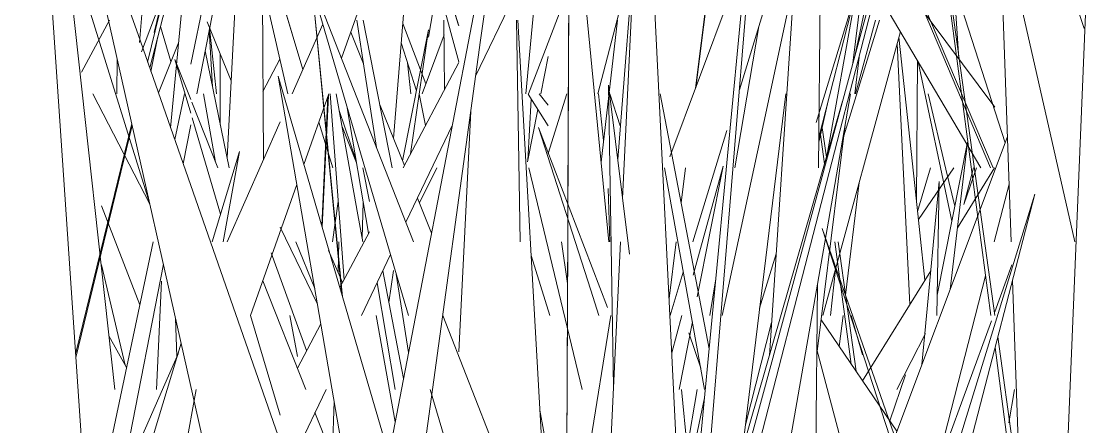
# Model space of a CAD drawing. Header units: millimetres. Extents: x -9575 to 27274, y -4387 to 11354.
# Drawn here: x -6974.46 to -6934.29, y 3070.68 to 3085.8 of the extents above; entities that cross this region are included whole.
import ezdxf

# ---------------------------------------------------------------- set-up
doc = ezdxf.new("R2010")
doc.units = ezdxf.units.MM
doc.layers.add('G-IMPT', color=8, linetype='Continuous', lineweight=9)

# ---------------------------------------------------------------- blocks, each defined once
blk = doc.blocks.new('Grass Array - 25_dwg-V48-North')
at = {"layer": 'G-IMPT'}
for p, q in [((-6967.912, 3083.1), (-6962.414, 3111.281)), ((-6935.1, 3077.582), (-6941.789, 3106.995)), ((-6949.269, 3083.329), (-6946.554, 3104.763)), ((-6944.435, 3104.555), (-6946.516, 3073.331)), ((-6957.49, 3083.758), (-6949.014, 3101.493)), ((-6964.755, 3100.208), (-6968.137, 3084.213)), ((-6949.401, 3066.851), (-6946.337, 3099.068)), ((-6971.966, 3066.547), (-6974.134, 3098.359)), ((-6938.091, 3074.823), (-6941.341, 3098.337)), ((-6949.579, 3061.463), (-6939.684, 3097.941)), ((-6938.384, 3096.614), (-6934.753, 3085.54)), ((-6934.292, 3096.321), (-6936.029, 3053.655)), ((-6948.919, 3048), (-6951.227, 3095.105)), ((-6947.815, 3094.812), (-6949.272, 3083.32)), ((-6965.507, 3094.136), (-6965.421, 3080.648)), ((-6944.677, 3080.341), (-6944.537, 3094.364)), ((-6944.107, 3094.136), (-6938.254, 3080.341)), ((-6938.148, 3080.341), (-6944.054, 3094.136)), ((-6941.697, 3093.696), (-6937.71, 3081.27)), ((-6963.847, 3053.179), (-6972.865, 3093.226)), ((-6970.103, 3085.316), (-6972.865, 3093.226)), ((-6960.736, 3069.629), (-6956.198, 3093.117)), ((-6957.303, 3085.11), (-6956.198, 3093.117)), ((-6973.113, 3091.61), (-6970.973, 3072.065)), ((-6966.779, 3080.712), (-6966.218, 3091.377)), ((-6958.121, 3084.293), (-6960.038, 3091.377)), ((-6959.926, 3091.377), (-6958.139, 3085.701)), ((-6958.121, 3085.644), (-6959.926, 3091.377)), ((-6953.848, 3091.377), (-6952.516, 3077.582)), ((-6954.106, 3063.788), (-6953.993, 3091.076)), ((-6953.993, 3091.076), (-6954.019, 3084.826)), ((-6960.559, 3081.436), (-6959.818, 3090.564)), ((-6945.362, 3090.644), (-6947.637, 3083.248)), ((-6938.609, 3080.341), (-6944.462, 3090.228)), ((-6944.374, 3080.777), (-6942.64, 3090.405)), ((-6943.4, 3084.243), (-6942.64, 3090.405)), ((-6962.461, 3075.527), (-6963.881, 3089.934)), ((-6963.15, 3082.422), (-6963.881, 3089.934)), ((-6960.552, 3089.928), (-6962.501, 3084.428)), ((-6947.1, 3089.783), (-6949.009, 3066.547)), ((-6937.482, 3077.582), (-6937.917, 3089.966)), ((-6940.149, 3089.293), (-6938.241, 3074.823)), ((-6941.999, 3088.988), (-6948.513, 3063.788)), ((-6969.66, 3078.991), (-6972.66, 3088.618)), ((-6969.66, 3078.991), (-6972.66, 3088.618)), ((-6969.746, 3084.29), (-6968.696, 3088.618)), ((-6969.501, 3085.39), (-6968.71, 3088.618)), ((-6963.941, 3084.014), (-6965.335, 3088.618)), ((-6955.095, 3088.618), (-6955.611, 3083.1)), ((-6952.182, 3080.651), (-6951.557, 3088.618)), ((-6950.23, 3080.749), (-6947.342, 3088.499)), ((-6968.588, 3088.366), (-6969.974, 3084.669)), ((-6969.974, 3084.669), (-6968.588, 3088.366)), ((-6968.575, 3088.291), (-6969.67, 3084.075)), ((-6952.926, 3083.1), (-6951.591, 3088.188)), ((-6961.663, 3080.476), (-6963.785, 3087.689)), ((-6959.806, 3077.582), (-6963.785, 3087.689)), ((-6970.044, 3085.018), (-6969.854, 3087.518)), ((-6968.888, 3081.833), (-6968.385, 3087.212)), ((-6965.463, 3087.239), (-6964.502, 3083.1)), ((-6959.247, 3085.219), (-6958.917, 3087.233)), ((-6946.726, 3082.028), (-6945.581, 3087.354)), ((-6939.627, 3087.245), (-6939.436, 3084.408)), ((-6954.009, 3087.041), (-6955.52, 3083.1)), ((-6944.767, 3082.027), (-6943.259, 3086.967)), ((-6944.666, 3081.47), (-6943.259, 3086.967)), ((-6963.941, 3084.014), (-6964.734, 3086.631)), ((-6951.636, 3086.695), (-6952, 3079.196)), ((-6941.182, 3086.753), (-6938.091, 3082.6)), ((-6943.312, 3084.568), (-6942.988, 3086.073)), ((-6972.217, 3083.912), (-6971.169, 3085.859)), ((-6968.873, 3084.31), (-6969.271, 3085.611)), ((-6967.519, 3085.794), (-6966.628, 3083.584)), ((-6964.343, 3083.1), (-6963.2, 3085.7)), ((-6961.614, 3083.813), (-6961.933, 3085.859)), ((-6960.607, 3080.341), (-6961.696, 3085.859)), ((-6960.211, 3085.726), (-6959.347, 3083.471)), ((-6958.677, 3085.859), (-6958.652, 3083.264)), ((-6958.121, 3085.644), (-6958.139, 3085.701)), ((-6955.825, 3077.582), (-6955.962, 3085.859)), ((-6954.717, 3064.661), (-6955.917, 3085.859)), ((-6952.185, 3085.859), (-6952.803, 3080.552)), ((-6947.807, 3080.341), (-6946.91, 3085.612)), ((-6943.733, 3081.539), (-6942.399, 3085.859)), ((-6943.293, 3083.1), (-6942.55, 3085.859)), ((-6970.103, 3085.316), (-6962.122, 3062.455)), ((-6969.365, 3085.249), (-6969.622, 3083.936)), ((-6967.323, 3083.359), (-6967.446, 3085.486)), ((-6967.175, 3083.1), (-6967.43, 3085.571)), ((-6961.678, 3084.219), (-6962.155, 3085.406)), ((-6960.221, 3080.597), (-6959.249, 3085.497)), ((-6959.924, 3080.858), (-6959.249, 3085.497)), ((-6959.483, 3083.1), (-6958.671, 3085.31)), ((-6941.621, 3085.429), (-6944.516, 3074.823)), ((-6941.678, 3085.22), (-6941.082, 3079.685)), ((-6968.591, 3085.006), (-6969.346, 3083.146)), ((-6960.269, 3085.01), (-6959.703, 3083.21)), ((-6957.303, 3085.11), (-6959.857, 3066.622)), ((-6954.043, 3078.985), (-6954.019, 3084.826)), ((-6941.744, 3084.978), (-6941.27, 3075.233)), ((-6970.883, 3084.423), (-6970.892, 3083.1)), ((-6967.599, 3084.702), (-6966.703, 3080.341)), ((-6967.036, 3084.597), (-6967.033, 3081.946)), ((-6955.057, 3083.1), (-6954.783, 3084.493)), ((-6943.318, 3083.1), (-6943.165, 3084.476)), ((-6968.137, 3082.385), (-6968.73, 3084.386)), ((-6968.137, 3082.894), (-6968.73, 3084.386)), ((-6965.437, 3083.195), (-6964.803, 3084.395)), ((-6958.121, 3084.268), (-6960.197, 3080.341)), ((-6959.915, 3083.1), (-6960.032, 3084.255)), ((-6940.975, 3084.338), (-6941.023, 3079.134)), ((-6939.699, 3078.348), (-6940.95, 3084.296)), ((-6958.715, 3048), (-6964.868, 3083.759)), ((-6963.021, 3077.443), (-6964.868, 3083.759)), ((-6961.614, 3083.813), (-6961.193, 3081.104)), ((-6952.342, 3072.155), (-6952.529, 3083.432)), ((-6951.74, 3077.117), (-6952.529, 3083.432)), ((-6969.659, 3078.988), (-6971.795, 3083.1)), ((-6968.372, 3083.1), (-6968.734, 3081.392)), ((-6967.209, 3080.556), (-6967.658, 3083.1)), ((-6962.972, 3083.1), (-6963.905, 3080.467)), ((-6963.24, 3078.191), (-6963.009, 3082.997)), ((-6963.223, 3078.135), (-6962.992, 3083.044)), ((-6962.407, 3076.161), (-6962.925, 3083.1)), ((-6961.89, 3078.583), (-6962.702, 3083.1)), ((-6959.365, 3081.915), (-6959.598, 3083.098)), ((-6955.546, 3080.618), (-6955.412, 3082.904)), ((-6955.546, 3080.618), (-6955.412, 3082.904)), ((-6954.783, 3081.908), (-6955.526, 3083.085)), ((-6954.783, 3082.68), (-6955.117, 3083.1)), ((-6954.078, 3083.1), (-6954.783, 3080.881)), ((-6952.904, 3083.1), (-6952.708, 3081.365)), ((-6952.084, 3081.903), (-6952.481, 3083.1)), ((-6948.761, 3073.581), (-6950.599, 3083.1)), ((-6948.819, 3065.33), (-6943.784, 3082.828)), ((-6947.521, 3069.841), (-6945.906, 3083.1)), ((-6944.315, 3082.842), (-6944.667, 3081.293)), ((-6944.311, 3078.343), (-6943.482, 3083.1)), ((-6939.916, 3080.286), (-6940.586, 3083.1)), ((-6967.123, 3080.341), (-6968.095, 3082.788)), ((-6963.15, 3082.422), (-6962.488, 3075.621)), ((-6962.591, 3082.48), (-6961.954, 3080.608)), ((-6962.305, 3082.657), (-6961.49, 3077.896)), ((-6960.153, 3080.425), (-6961.077, 3082.725)), ((-6957.671, 3082.45), (-6958.121, 3073.466)), ((-6955.557, 3080.563), (-6955.171, 3082.523)), ((-6970.335, 3081.991), (-6972.435, 3073.43)), ((-6967.021, 3078.614), (-6968.085, 3082.21)), ((-6966.769, 3077.582), (-6964.799, 3082.062)), ((-6962.829, 3080.341), (-6963.345, 3082.047)), ((-6962.829, 3080.341), (-6963.345, 3082.047)), ((-6946.726, 3082.028), (-6948.274, 3074.823)), ((-6972.423, 3073.253), (-6970.32, 3081.923)), ((-6968.42, 3080.494), (-6968.137, 3081.945)), ((-6961.941, 3080.532), (-6962.487, 3081.904)), ((-6960.093, 3078.312), (-6958.356, 3081.946)), ((-6952.565, 3075.122), (-6955.137, 3081.846)), ((-6953.19, 3075.774), (-6955.137, 3081.846)), ((-6948.105, 3081.728), (-6949.38, 3077.582)), ((-6943.683, 3081.944), (-6944.726, 3073.484)), ((-6944.456, 3080.493), (-6944.613, 3081.674)), ((-6944.549, 3081.924), (-6944.385, 3080.738)), ((-6939.115, 3081.294), (-6940.246, 3075.588)), ((-6939.115, 3081.294), (-6939.764, 3075.8)), ((-6939.764, 3075.8), (-6939.115, 3081.294)), ((-6938.492, 3079.188), (-6937.62, 3081.511)), ((-6967.335, 3077.582), (-6966.312, 3080.944)), ((-6966.926, 3077.582), (-6966.312, 3080.944)), ((-6961.663, 3080.476), (-6959.999, 3074.823)), ((-6949.366, 3076.333), (-6948.244, 3080.402)), ((-6949.208, 3075.524), (-6948.244, 3080.402)), ((-6961.701, 3080.341), (-6961.459, 3079.085)), ((-6959.592, 3079.03), (-6958.946, 3080.341)), ((-6955.504, 3080.341), (-6953.512, 3072.065)), ((-6950.436, 3080.341), (-6948.936, 3072.065)), ((-6949.813, 3079.03), (-6949.647, 3080.341)), ((-6940.977, 3078.711), (-6940.49, 3080.341)), ((-6940.944, 3078.406), (-6939.626, 3080.341)), ((-6939.916, 3080.286), (-6939.588, 3078.909)), ((-6939.492, 3078.103), (-6938.104, 3080.341)), ((-6939.248, 3078.976), (-6938.89, 3080.341)), ((-6939.248, 3078.976), (-6938.779, 3080.341)), ((-6964.172, 3079.714), (-6965.905, 3074.823)), ((-6943.671, 3075.587), (-6943.158, 3079.796)), ((-6940.702, 3076.151), (-6941.082, 3079.685)), ((-6940.706, 3074.157), (-6940.176, 3079.834)), ((-6940.258, 3074.823), (-6940.176, 3079.834)), ((-6938.11, 3077.582), (-6937.557, 3079.735)), ((-6959.138, 3077.901), (-6959.664, 3079.21)), ((-6952.479, 3077.582), (-6952.538, 3079.564)), ((-6938.492, 3079.188), (-6946.303, 3058.38)), ((-6944.737, 3048), (-6936.597, 3079.359)), ((-6938.318, 3073.766), (-6936.597, 3079.359)), ((-6971.475, 3078.924), (-6970.036, 3075.23)), ((-6962.626, 3079.087), (-6962.835, 3077.582)), ((-6961.735, 3077.723), (-6961.688, 3079.055)), ((-6961.89, 3078.583), (-6961.71, 3077.582)), ((-6963.404, 3075.253), (-6964.799, 3078.12)), ((-6944.311, 3078.343), (-6947.28, 3061.307)), ((-6940.795, 3066.547), (-6944.538, 3078.077)), ((-6942.676, 3072.733), (-6944.538, 3078.077)), ((-6969.539, 3077.582), (-6971.872, 3066.547)), ((-6964.209, 3077.582), (-6963.504, 3075.833)), ((-6962.631, 3076.444), (-6962.596, 3077.582)), ((-6961.459, 3077.955), (-6962.561, 3075.87)), ((-6954.055, 3076.026), (-6954.279, 3077.582)), ((-6954.081, 3069.744), (-6954.049, 3077.582)), ((-6952.078, 3077.582), (-6952.882, 3061.029)), ((-6950.265, 3075.465), (-6949.997, 3077.582)), ((-6943.455, 3073.009), (-6944.066, 3077.582)), ((-6943.948, 3077.582), (-6943.277, 3072.747)), ((-6963.021, 3077.443), (-6954.411, 3048)), ((-6962.993, 3077.252), (-6962.46, 3076.062)), ((-6965.132, 3077.166), (-6963.805, 3073.518)), ((-6961.76, 3074.823), (-6960.67, 3077.104)), ((-6954.714, 3074.823), (-6955.42, 3077.065)), ((-6946.264, 3077.123), (-6946.88, 3075.104)), ((-6971.475, 3076.715), (-6970.581, 3072.966)), ((-6970.603, 3069.306), (-6969.153, 3076.74)), ((-6960.96, 3076.497), (-6960.186, 3072.476)), ((-6960.731, 3075.306), (-6960.557, 3076.501)), ((-6960.456, 3076.375), (-6959.999, 3073.443)), ((-6949.73, 3076.444), (-6950.228, 3074.823)), ((-6944.236, 3074.823), (-6944.045, 3076.548)), ((-6943.033, 3072.388), (-6940.487, 3076.496)), ((-6938.091, 3074.969), (-6937.451, 3076.712)), ((-6969.223, 3076.107), (-6969.411, 3072.065)), ((-6965.446, 3076.119), (-6963.836, 3072.065)), ((-6961.174, 3076.05), (-6960.493, 3072.065)), ((-6948.745, 3074.823), (-6948.513, 3076.192)), ((-6944.858, 3062.228), (-6944.721, 3075.992)), ((-6940.764, 3067.244), (-6938.437, 3076.31)), ((-6936.711, 3055.613), (-6937.431, 3076.146)), ((-6953.19, 3075.774), (-6952.886, 3074.823)), ((-6964.799, 3071.108), (-6965.899, 3074.823)), ((-6964.435, 3074.823), (-6964.146, 3073.296)), ((-6961.213, 3074.823), (-6960.499, 3070.855)), ((-6951.443, 3056.344), (-6958.719, 3074.823)), ((-6952.441, 3074.823), (-6954.221, 3063.788)), ((-6950.165, 3073.434), (-6949.782, 3074.823)), ((-6943.904, 3073.67), (-6943.764, 3074.823)), ((-6943.03, 3073.356), (-6943.461, 3074.823)), ((-6968.654, 3073.294), (-6968.7, 3074.729)), ((-6963.277, 3074.515), (-6964.152, 3072.86)), ((-6949.393, 3074.585), (-6949.891, 3072.065)), ((-6947.411, 3070.746), (-6946.434, 3074.559)), ((-6944.58, 3074.666), (-6941.752, 3070.502)), ((-6940.168, 3069.306), (-6938.215, 3074.63)), ((-6970.533, 3072.881), (-6971.192, 3074.067)), ((-6949.519, 3074.178), (-6949.08, 3072.858)), ((-6940.678, 3074.157), (-6941.752, 3072.065)), ((-6940.706, 3074.157), (-6940.814, 3073.002)), ((-6937.145, 3067.976), (-6937.981, 3074.028)), ((-6970.694, 3066.547), (-6968.489, 3073.792)), ((-6938.318, 3073.766), (-6946.24, 3048)), ((-6943.025, 3067.113), (-6944.745, 3073.556)), ((-6938.084, 3073.633), (-6937.149, 3066.547)), ((-6975.913, 3056.78), (-6968.61, 3073.393)), ((-6942.676, 3072.733), (-6940.53, 3066.572)), ((-6941.429, 3072.615), (-6942.018, 3070.894)), ((-6967.935, 3072.065), (-6970.75, 3056.654)), ((-6964.398, 3069.306), (-6963.079, 3072.065)), ((-6959.187, 3072.065), (-6952.105, 3048)), ((-6949.886, 3068.119), (-6949.215, 3072.065)), ((-6949.583, 3069.902), (-6949.795, 3072.065)), ((-6937.569, 3070.814), (-6937.356, 3072.065)), ((-6937.569, 3070.814), (-6937.356, 3072.065)), ((-6962.841, 3069.557), (-6962.778, 3071.613)), ((-6948.935, 3071.751), (-6949.777, 3067.834)), ((-6963.493, 3071.199), (-6962.106, 3067.706)), ((-6954.723, 3069.306), (-6955.093, 3071.298))]:
    blk.add_line(p, q, dxfattribs=at)
blk = doc.blocks.new('Grass Array - Grass Array-V52-North')
blk.add_blockref('Grass Array - 25_dwg-V48-North', (0, 0))

msp = doc.modelspace()

# ---------------------------------------------------------------- block references
msp.add_blockref('Grass Array - Grass Array-V52-North', (0, 0))

doc.saveas('drawing.dxf')
